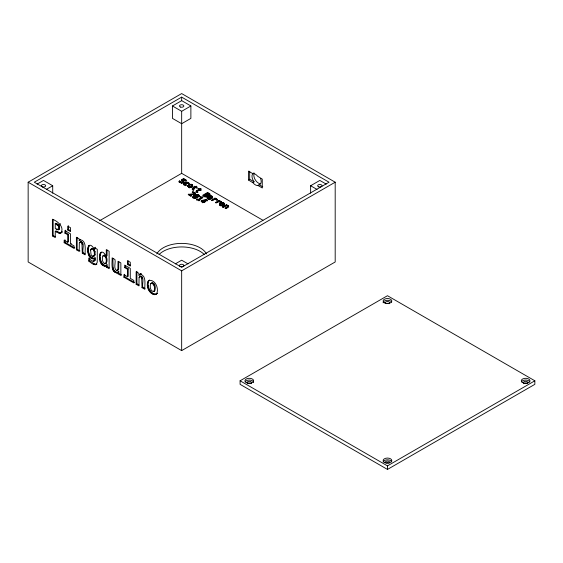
<?xml version="1.0" encoding="UTF-8"?>
<svg xmlns="http://www.w3.org/2000/svg" width="563" height="563" viewBox="0 0 563 563"><rect width="100%" height="100%" fill="white"/><g stroke="black" fill="none" stroke-linecap="round" stroke-linejoin="round"><path stroke-width="0.84" d="M209.865 194.108L209.007 195.002L207.627 194.882L207.909 195.206C207.515 197.564 203.954 196.388 202.793 195.227L207.613 192.44L209.619 193.686L209.865 195.199M209.598 198.535C200.808 195.03 217.571 198.584 209.795 195.966L210.386 195.621C213.75 195.924 212.54 198.866 209.661 199.189L209.063 198.845L209.598 198.535L209.598 199.422L209.063 199.731M197.852 196.128C190.238 196.044 195.185 199.14 197.852 196.128L197.852 197.015L196.959 197.606L196.959 196.719M107.061 250.021L107.061 255.848L106.287 256.292C98.856 242.949 96.245 265.764 105.112 266.137L107.061 264.744L107.061 266.602L109.18 267.826M100.538 252.59L101.305 252.147C99.004 256.517 100.298 264.638 105.879 265.694L105.112 266.137M95.443 264.772L96.885 264.138C93.993 266.017 90.924 262.647 88.757 261.049L88.757 258.044L90.397 259.747L93.155 261.422L95.084 260.317L95.224 257.847C85.33 263.948 85.477 234.855 94.457 249.282L95.224 248.839L95.224 247.234M94.739 258.347C89.003 258.424 86.829 249.599 89.489 245.348L88.722 245.792M148.132 281.106L149.498 280.043C143.466 284.16 150.877 298.629 157.422 293.26L155.318 294.674M148.906 280.663C146.521 285.842 149.955 294.041 156.085 294.231M194.291 193.179L193.89 194.573L194.291 193.179L192.138 192.173L192.792 191.793C198.317 193.003 191.87 195.833 189.428 194.516L189.428 195.403L190.906 196.255M118.019 271.957L116.991 272.978C110.228 271.943 112.375 262.358 112.121 257.882L114.965 259.522C115.964 262.717 112.889 269.023 117.069 270.712L117.906 269.67L118.019 261.281L120.855 262.921L120.855 275.455L118.019 273.815L118.019 271.957L118.786 271.514L118.786 273.372L121.622 275.011M117.069 270.712L118.673 269.227L118.786 261.64M144.916 288.453L142.798 287.236C141.806 284.041 144.86 277.735 140.687 276.046L139.068 277.538L138.955 285.905L136.14 284.28L136.14 271.746L138.955 273.372L138.955 275.251L140.75 273.787L138.955 275.251M90.601 250L91.016 254.462L91.649 255.588L93.268 256.517L94.675 255.686L95.091 254.743L95.091 251.71L93.219 248.438L91.649 248.67L90.601 250L92.416 248.227M93.268 256.517L94.317 255.187L94.317 252.154L93.268 249.606L91.649 248.67M93.887 261.352L94.457 258.29L95.224 257.847M58.404 229.817L58.967 228.24L58.404 226.016L55.258 223.652L55.258 228.55L56.434 229.225L58.404 229.817L59.594 228.874L59.171 225.573L56.026 223.208L55.258 223.652M207.219 198.415L208.69 197.444L208.69 196.557M191.877 185.452C184.791 190.308 191.181 180.793 191.849 186.501L191.04 187.24L191.04 186.353M191.849 186.501L191.828 185.297M222.906 204.749C215.516 206.593 225.995 200.224 222.906 204.749L222.906 205.636L223.715 204.897L223.145 204.193M207.205 195.375L206.663 196.74L207.226 195.234L205.882 194.2L203.982 195.291L203.982 196.177L205.291 196.881L205.291 195.994L203.982 195.291M207.226 195.234L207.107 196.41M199.133 195.509C198.422 197.55 193.679 199.302 193.018 196.6C194.073 194.65 199.246 192.989 199.133 196.396M183.728 181.293C185.136 185.706 180.223 175.565 185.621 180.695L186.283 180.315C185.544 178.823 181.758 178.316 181.898 180.399C184.643 182.166 180.23 183.095 179.759 180.899L179.069 181.3L179.069 182.187L179.759 181.786L179.759 180.899M192.279 189.548L194.854 187.88L194.854 186.993L192.398 188.492L192.412 189.154L193.644 189.942L194.115 189.668L193.179 188.689L195.445 187.338L196.797 188.119L197.261 187.852L195.91 187.071L195.91 187.958M196.381 190.794C195.6 194.073 196.966 189.977 198.838 190.181L198.838 189.295L196.269 191.279L197.627 192.243L198.099 191.969L197.149 191.371L197.465 190.773L199.429 189.64L200.78 190.421L201.244 190.153L199.893 189.372L199.893 190.259M183.925 183.538L183.897 184.981L184.101 183.264L185.691 182.349L187.592 182.313L189.196 183.418C188.408 184.157 187.704 182.067 186.409 182.715C184.207 182.342 184.643 186.62 184.889 183.489M183.855 184.706L185.227 183.397L187.592 183.2L187.592 182.313M60.635 233.195C65.111 227.572 57.574 220.949 52.401 219.225L52.401 235.932L55.258 237.579L55.258 231.323L56.026 230.879L59.664 232.674L61.402 232.751L58.897 233.117L55.258 231.323M209.042 193.264L208.964 195.157L208.866 193.827L207.733 193.13L206.41 193.89L206.41 194.777L208.036 195.509M198.31 195.502L194.355 196.206C195.741 193.285 201.026 196.051 196.698 196.783M208.043 197.585L209.626 197.12L210.879 197.796L210.879 198.683L209.218 199.133L209.218 198.246L208.141 197.796L208.029 196.705M208.043 198.465L208.739 197.916M194.193 194.326L194.179 192.919M187.655 185.72C191.68 191.73 195.551 180.329 187.655 185.72L187.655 186.606L189.935 185.283L189.935 184.397M219.514 204.116C223.546 210.126 227.41 198.725 219.514 204.116L219.422 205.256L221.35 203.799L221.35 202.912M102.86 255.989C101.91 258.417 102.149 261.816 104.303 263.533L105.126 263.751L106.527 262.9C107.505 260.479 107.23 257.066 105.07 255.349L104.254 255.13L102.86 255.989L104.303 255.792C106.463 257.509 106.738 260.922 105.76 263.343L105.126 263.751M85.168 253.962L83.057 252.745C82.057 249.55 85.119 243.244 80.945 241.548L79.327 243.047L79.214 251.415L76.392 249.782L76.392 237.248L79.214 238.881L79.214 240.76L80.389 239.627L79.214 240.76M80.094 242.604L80.945 241.548M150.793 283.597C149.603 286.208 150.117 290.733 153.305 291.592L154.769 290.768C155.951 288.165 155.437 283.632 152.249 282.781L150.793 283.597L151.56 283.154M154.002 291.212C155.184 288.608 154.67 284.076 151.482 283.224L152.249 282.781M193.911 197.514L193.806 197.916L193.813 196.846M156.655 293.703C159.23 288.566 155.099 279.058 148.731 280.487M193.179 188.689L193.165 189.956L193.482 189.358M197.163 190.991L197.149 192.257L197.465 191.659M118.378 272.203L118.786 271.514M183.362 179.027L183.362 179.914L181.772 180.899L181.807 179.843M196.747 194.446L196.747 195.333L193.932 196.529L192.961 197.775L193.018 196.6M61.972 232.371L62.387 231.71L61.62 232.153M183.784 181.877C182.574 183.425 180.076 182.736 179.069 181.3M227.016 205.031L226.417 204.686L226.417 205.572L227.016 205.917L227.016 205.031L226.467 205.34C229.915 204.826 228.318 208.296 225.566 208.373L224.968 208.029C230.739 205.981 225.629 204.39 223.391 207.121L222.8 206.776L222.8 207.663L225.693 205.988M227.783 205.425L227.593 207.353L227.593 206.466M220.26 205.312L220.52 204.96M106.534 265.391L107.061 264.744M93.972 258.79L94.457 258.29M96.118 264.582L97.223 262.267L97.3 249.318L94.457 247.678L94.457 249.282M183.411 180.399L182.708 180.934L183.728 182.173M211.343 197.529L211.343 198.415L211.716 196.733M103.627 255.546L104.254 255.13M105.893 263.308L106.527 262.9M94.675 255.686L92.452 256.299M28.15 182.208L181.666 93.571L335.189 182.208L335.189 261.978L181.666 350.608L28.15 261.978L28.15 182.208L181.666 270.838L335.189 182.208M181.666 97.117L34.294 182.208L181.666 267.291L329.045 182.208L181.666 97.117L181.666 100.622L190.878 105.978L190.878 118.392L181.666 123.705L172.461 118.392L172.461 105.978L181.666 100.664M37.123 184.115L43.499 180.434L52.711 185.748L52.711 193.193M46.335 189.428L52.711 185.748M172.461 105.978L181.666 111.298L190.878 105.978M56.434 224.327L57.201 223.884M57.63 225.151L58.397 224.707M59.868 224.229L60.635 223.785M58.404 226.016L59.171 225.573M58.826 227.009L59.594 226.565M56.434 229.225L57.201 228.782M58.967 228.24L59.734 227.797M57.63 229.781L58.397 229.338M58.826 229.317L59.594 228.874M56.321 231.942L57.095 231.499M52.401 235.932L53.168 235.489L55.315 236.727M58.897 233.117L59.664 232.674M59.868 233.293L60.635 232.85M67.701 229.957L70.544 231.597L70.544 227.776L67.701 226.136L67.701 229.957L68.468 229.514L70.6 230.746M64.921 233.145L65.688 232.702L68.468 234.307L68.468 241.801L67.701 242.245L64.161 240.204L64.161 242.723L74.07 248.438L74.07 245.925L70.544 243.885L70.544 233.87L64.921 230.626L64.921 233.145L67.701 234.75L68.468 234.307M99.623 220.71L181.666 173.341L262.956 220.274M64.161 242.723L64.935 242.28L74.837 247.994M70.544 243.885L71.311 243.441M79.657 242.287L81.628 241.745M80.861 242.189L81.515 242.716L82.282 242.273M79.622 240.07L80.242 239.739C87.005 240.767 84.851 250.345 85.104 254.814L82.289 253.188L81.952 243.406L82.719 242.963M82.205 244.335L82.972 243.892M76.392 249.782L77.159 249.339L79.981 250.971M88.243 246.46L89.01 246.017M87.898 247.368L88.665 246.925M195.91 187.071L196.937 186.48L193.883 186.437L194.854 186.993M87.694 248.508L88.461 248.065M193.883 187.324L196.937 187.366M87.624 249.881L88.391 249.437M82.289 253.188L83.057 252.745M91.016 249.057L91.783 248.614M87.694 251.281L88.461 250.838M92.452 248.881L93.219 248.438M193.89 193.686L188.169 194.418L191.096 196.107L191.645 195.79L189.428 194.516M200.921 189.668L200.921 188.781L200.322 188.436L199.295 189.027L198.331 188.471L197.866 188.739L198.838 189.295M87.898 252.611L88.665 252.168M93.268 249.606L94.035 249.163M88.243 253.878L89.01 253.434M199.893 189.372L200.921 188.781M93.908 250.732L94.675 250.289M198.331 188.471L198.331 189.358L199.295 189.914L200.322 189.323L200.322 188.436M88.722 255.067L89.489 254.624M94.317 252.154L95.091 251.71M89.313 256.144L90.087 255.701M90.01 257.066L90.777 256.622M94.317 255.187L95.091 254.743M90.791 257.833L91.565 257.39M100.08 253.266L100.847 252.822M91.678 258.452L92.445 258.009M99.757 254.209L100.524 253.765M88.757 261.049L89.524 260.606L89.524 258.354M92.592 258.867L93.359 258.424M201.716 198.289L201.716 197.402L198.07 199.506L197.057 198.922L196.515 199.239L199.175 200.773L199.717 200.456L198.718 199.879L198.718 200.766M93.352 258.98L94.12 258.537M99.56 255.405L100.327 254.962M202.793 196.107L207.613 193.327L207.613 192.44M196.515 200.125L197.057 199.809L197.057 198.922M94.457 259.642L95.224 259.198M198.718 199.879L202.983 197.423L200.541 196.677L199.914 197.043L201.716 197.402M200.991 198.711L198.07 200.393L198.07 199.506M93.155 261.422L93.922 260.979M94.317 260.76L95.084 260.317M99.56 258.382L100.327 257.938M104.303 255.792L105.07 255.349M203.144 201.737L201.997 202.406L202.645 202.779L203.799 202.117L204.439 202.483L204.967 202.18L204.327 201.807L207.473 199.992L206.712 199.555L201.104 200.562L203.144 201.737L203.144 202.624M105.126 256.524L105.893 256.081M99.757 259.796L100.524 259.353M201.104 201.448L201.723 201.09L201.723 200.203M93.528 264.336L94.295 263.892L96.21 264.329M105.76 257.664L106.527 257.221M100.073 261.105L100.84 260.662M202.159 200.555L203.679 201.434L206.227 199.964L206.227 200.85L203.679 202.321L202.159 201.441L202.159 200.555L206.227 199.964M94.577 264.687L95.344 264.244M209.218 198.246L210.879 197.796M260.578 178.478A6.517 3.758 60 0 1 259.846 184.481L257.664 185.48A6.517 3.758 60 0 1 253.054 182.82L248.452 179.991L248.452 171.124L252.857 173.671L254.089 172.961M100.524 262.316L101.291 261.872M101.087 263.4L101.861 262.956M214.897 198.852L215.608 198.443L215.01 198.099L211.392 200.189L211.991 200.534L215.087 199.084L216.825 200.013L217.431 199.661L216.438 198.88L214.897 198.852L214.897 199.738L215.608 199.33L215.01 198.985L212.117 200.66M101.762 264.321L102.529 263.878M248.452 179.991L249.676 179.28L254.089 181.828L252.857 182.539M104.303 263.533L105.07 263.09M102.536 265.089L103.303 264.652M103.409 265.708L104.183 265.264M104.324 266.095L105.091 265.652M218.88 201.153L219.591 200.745L218.993 200.4L215.376 202.49L215.974 202.835L219.07 201.385L220.809 202.307L221.414 201.955L220.422 201.181L218.88 201.153L218.88 202.04L219.591 201.631M216.101 202.954L218.993 201.287L218.993 200.4M106.287 265.187L106.287 267.045L107.061 266.602M112.319 268.192L113.093 267.749L112.889 258.255M112.572 269.142L113.339 268.699L113.093 267.749M112.917 270.008L113.684 269.564L113.339 268.699M222.8 206.776L226.417 204.686M113.36 270.782L114.127 270.339L116.02 272.098L117.758 272.534L116.991 272.978M113.895 271.465L114.662 271.021M117.906 269.67L118.673 269.227M127.442 264.455L130.285 266.095L130.285 262.267L127.442 260.627L127.442 264.455L128.216 264.012L130.342 265.236M114.528 272.049L115.295 271.605M225.714 208.479L227.213 207.62L227.213 206.734M115.253 272.541L116.02 272.098M124.662 267.636L125.429 267.193L128.216 268.797L128.216 276.299L127.442 276.743L123.909 274.695L123.909 277.214L133.811 282.936L133.811 280.416L130.285 278.382L130.285 268.361L124.662 265.117L124.662 267.636L127.442 269.241L128.216 268.797M116.196 272.942L116.963 272.506M118.019 273.815L118.786 273.372M123.909 277.214L124.676 276.771L134.578 282.492M139.364 274.561L141.552 273.822M139.068 277.538L139.835 277.095M139.399 276.785L141.376 276.243M140.602 276.686L141.257 277.207L142.024 276.764M140.785 274.265C146.739 276.51 144.424 284.66 144.853 289.305L142.031 287.679L141.693 277.904L142.46 277.46M141.946 278.826L142.713 278.382M136.14 284.28L136.908 283.836L139.019 285.054M175.29 263.885L181.666 260.205L188.049 263.885M310.628 193.193L310.628 185.748L319.833 180.434L326.216 184.115M147.71 281.986L148.477 281.542M147.457 283.119L148.224 282.675M142.031 287.679L142.798 287.236M147.457 285.99L148.224 285.547M152.39 283.485L153.157 283.041M147.71 287.419L148.477 286.975M153.305 284.273L154.072 283.829M148.132 288.791L148.906 288.347M154.002 285.448L154.769 285.005M148.731 290.1L149.498 289.656M149.469 291.303L150.237 290.86M150.328 292.352L151.095 291.908M151.299 293.246L152.066 292.802M152.39 293.985L153.157 293.541M153.481 294.505L154.255 294.062M154.459 294.738L155.226 294.294M240.091 380.792L387.471 295.709L534.85 380.792L534.85 384.339L387.471 469.429L240.091 384.339L240.091 380.792L387.471 465.882L534.85 380.792M118.35 269.98L117.153 270.071M140.166 276.342L140.687 276.046M153.305 291.592L154.769 290.768M205.291 195.994L206.663 195.854M181.166 182.173L181.166 183.059L182.138 183.116L182.56 182.067M193.932 195.642L194.073 198.225L196.023 198.077L196.023 197.191M252.857 173.671L253.054 173.608A6.517 3.758 60 0 1 257.664 176.268L262.267 179.104L262.267 187.965L257.854 185.424M188.957 186.74L188.957 187.627L189.478 187.725L190.378 187.556L190.378 186.67M209.105 199.457L209.598 199.422M184.671 183.869L185.171 184.573L186.571 184.931L185.255 185.128L183.855 183.819M206.41 193.89C206.881 194.538 209.239 195.108 208.866 193.827M201.139 197.69L202.328 197.93L202.328 197.043M197.704 195.347L199.063 196.128L199.063 195.241M207.62 194.538L207.627 195.769L208.106 195.917M212.61 197.845L210.386 196.508L210.386 195.621M224.538 203.82L224.538 204.707L223.096 203.693L223.096 202.807M197.782 195.84L198.31 196.388M217.241 199.351L217.241 200.238L216.438 199.766L216.438 198.88M195.101 193.883L193.686 192.919L193.686 192.032M228.564 206.818L227.368 206.206L227.368 205.319M208.113 197.374L208.141 198.683L208.662 199.006L208.662 198.12M192.673 185.424L192.68 186.557L191.23 185.297L191.23 184.411M184.938 180.16L186.283 181.202M94.295 263.892L89.524 260.606M310.628 185.748L317.004 189.428M259.086 184.713L262.759 186.832M207.473 200.878L206.712 200.442L206.712 199.555M106.287 267.045L109.123 268.678L109.123 251.267L106.287 249.634L106.287 256.292M184.812 180.674L185.311 181.075L185.304 179.456M184.777 182.736L185.171 185.459L185.171 184.573M208.493 194.453L209.021 194.939M211.35 197.36L211.85 197.866L211.857 196.177M209.042 194.151L209.865 194.995M182.56 181.976L182.827 182.743L182.834 181.392M207.627 195.769L207.909 196.093L207.909 195.206M191.828 186.184L191.631 184.537M220.232 205.474L220.4 204.89M254.089 181.828L253.329 180.716A6.517 3.758 60 0 1 253.329 173.2M141.257 277.207L141.693 277.904M81.515 242.716L81.952 243.406M113.684 269.564L114.127 270.339M207.226 196.121L207.064 194.946M179.759 181.786L179.921 182.109L179.921 181.223M387.471 465.882L387.471 469.429M249.676 171.222L249.676 179.28M228.564 205.931L228.641 206.994M228.409 205.762L228.409 206.649M228.17 205.601L228.17 206.487M224.426 203.574L224.426 204.46M224.208 203.342L224.208 204.228M223.884 203.123L223.884 204.01M223.687 203.693L223.715 204.897M223.567 203.553L223.567 204.432M223.497 202.933L223.497 203.82M223.455 204.369L223.455 205.256M223.377 203.412L223.377 204.299M222.681 202.743L222.681 203.63M222.244 202.743L222.244 203.623M222.244 205.066L222.244 205.952M221.801 202.8L221.801 203.679M221.224 201.645L221.224 202.532M220.865 201.378L220.865 202.265L220.422 201.181M220.893 203.088L220.893 203.975M220.59 205.023L220.59 205.91M220.436 203.327L220.436 204.214M220.26 204.425L220.281 205.629M220.027 203.595L220.027 204.475M219.929 201.075L219.929 201.962M219.718 203.855L219.718 204.742M219.408 201.068L219.408 201.955M216.882 199.084L216.882 199.971M215.946 198.774L215.946 199.661M215.425 198.767L215.425 199.654M215.01 198.099L215.01 198.985M212.61 196.959L212.61 198.113M212.49 196.698L212.49 197.585M212.237 196.438L212.237 197.324M211.442 197.472L211.442 198.359M211.209 195.875L211.209 196.761M210.745 197.873L210.745 198.76M210.548 197.064L210.548 197.951L209.781 197.599L209.781 196.712M210.14 198.141L210.14 199.028M209.781 193.897L209.781 194.784M209.619 193.686L209.619 194.573M209.52 198.253L209.52 199.133M209.408 196.607L209.408 197.493M209.042 196.557L209.042 197.444M208.936 198.204L208.936 199.091M208.409 198.887L208.352 196.607M207.719 196.853L207.719 197.74M207.332 197.177L207.332 198.056M207.24 197.346L207.261 198.591M207.17 194.334L207.17 195.22M206.213 196.044L206.213 196.93M205.762 196.093L205.762 196.98M204.756 195.741L204.756 196.628M204.221 196.051L204.221 196.937M203.679 201.434L203.679 202.321M199.295 189.027L199.295 189.914M198.901 196.1L198.901 196.987M198.866 194.988L198.866 195.875M198.542 194.756L198.542 195.642M198.197 195.185L198.253 196.571M198.141 194.573L198.141 195.46M198.021 195.058L198.021 195.945M197.43 191.582L197.43 192.469M197.057 191.181L197.057 192.067M196.874 190.428L196.874 191.314M196.339 186.135L196.339 187.022M196.262 190.963L196.269 192.166M196.22 194.552L196.22 195.438M195.671 194.728L195.671 195.614M195.312 186.726L195.312 187.613M195.164 193.222L195.164 194.108M195.241 197.451L195.241 198.338M195.101 192.996L195.051 194.552M195.094 194.974L195.094 195.861M194.946 192.771L194.946 193.658M194.904 197.5L194.904 198.387M194.714 192.56L194.714 193.447M194.594 197.5L194.594 198.387M194.488 195.298L194.488 196.184M194.348 186.17L194.348 187.057M194.404 192.349L194.404 193.236M194.312 197.444L194.312 198.331M194.073 197.339L194.073 198.225M193.609 193.813L193.609 194.699M193.503 195.98L193.503 196.867M193.447 189.281L193.447 190.167M193.2 196.297L193.2 197.184M193.074 188.886L193.074 189.766M193.032 197.156L193.032 198.042M192.891 188.126L192.891 189.013M192.792 191.793L192.792 192.68M192.56 185.178L192.588 186.817M192.342 184.946L192.342 185.832M192.398 188.492L192.412 190.041L192.279 188.661M192.018 184.727L192.018 185.614M192.082 186.452L192.082 187.338M191.589 185.973L191.589 186.86M189.766 186.825L189.766 187.711M189.485 184.516L189.485 185.403M189.478 186.839L189.478 187.725M189.203 185.29L189.203 186.177M189.21 186.81L189.21 187.697M189.034 184.692L189.034 185.579M188.908 183.003L188.908 183.89L188.464 182.672M188.718 194.101L188.718 194.988M188.57 184.931L188.415 187.233L188.394 186.029M188.162 185.199L188.162 186.079M188.035 182.461L188.035 183.348M187.852 185.459L187.852 186.346M187.127 182.229L187.127 183.116M186.649 182.208L186.649 183.095M186.163 182.243L186.163 183.13M185.825 179.836L185.825 180.723M185.818 184.84L185.818 185.727M185.691 182.349L185.691 183.235M185.403 183.102L185.403 183.988M185.487 184.734L185.487 185.614M185.227 182.511L185.227 183.397M185.086 179.97L185.086 180.857M184.931 184.411L184.931 185.297M184.558 179.14L184.558 180.026M184.382 182.996L184.382 183.883M184.171 179.055L184.171 179.942M184.101 183.264L184.101 184.15M183.763 179.02L183.763 179.907M183.348 180.836L183.348 181.722M183.081 180.589L183.081 181.476M182.982 179.09L183.017 180.554M182.778 179.857L182.806 181.173M182.63 179.203L182.63 180.09M182.292 179.365L182.292 180.251M182.292 180.843L182.292 181.729M182.138 182.236L182.138 183.116M181.905 179.674L181.905 180.561M181.666 111.298L181.666 173.341M181.666 182.264L181.666 183.151M181.666 270.838L181.666 350.608M180.674 181.948L180.674 182.834M180.364 181.743L180.364 182.63L180.118 181.504M136.908 271.303L136.908 283.836M128.216 260.95L128.216 264.012M127.442 269.241L127.442 276.743M125.429 265.518L125.429 267.193M124.676 274.251L124.676 276.771M77.159 237.642L77.159 249.339M68.468 225.693L68.468 229.514M67.701 234.75L67.701 242.245M65.688 230.183L65.688 232.702M64.935 239.761L64.935 242.28M53.168 219.661L53.168 235.489M260.732 183.707A6.517 3.758 60 0 1 255.623 180.371A6.517 3.758 60 0 1 253.976 173.826M156.817 253.913A26.053 15.039 0 0 1 181.666 243.392A26.053 15.039 0 0 1 206.515 253.913M159.104 254.455A26.053 15.039 0 0 1 204.228 254.455M523.759 383.713A2.175 1.253 0 0 1 527.172 383.452A2.175 1.253 0 0 1 526.722 383.656M247.424 383.713A2.175 1.253 0 0 1 251.182 383.713M386.387 463.025A2.175 1.253 0 0 1 388.554 463.025M383.129 302.795A4.342 2.505 0 0 1 386.908 300.311A4.342 2.505 0 0 1 391.665 302.148M524.554 383.656A2.175 1.253 0 0 1 523.759 381.939A2.175 1.253 0 0 1 526.722 381.482A2.175 1.253 0 0 1 527.517 383.192M521.444 381.918A4.342 2.505 0 0 1 525.638 380.06A4.342 2.505 0 0 1 529.832 381.918M248.22 383.656A2.175 1.253 0 0 1 247.643 381.763A2.175 1.253 0 0 1 250.971 381.763A2.175 1.253 0 0 1 250.387 383.656M245.109 381.918A4.342 2.505 0 0 1 249.873 380.081A4.342 2.505 0 0 1 253.646 382.566M385.592 462.962A2.175 1.253 0 0 1 387.471 461.083A2.175 1.253 0 0 1 389.35 462.962M383.15 462.11A4.342 2.505 0 0 1 387.295 459.83A4.342 2.505 0 0 1 391.749 461.906M389.005 303.682A2.175 1.253 0 0 0 385.936 303.682A2.175 1.253 0 0 1 385.936 301.909A2.175 1.253 0 0 1 389.005 301.909A2.175 1.253 0 0 1 389.005 303.682M384.402 302.795A4.342 2.505 0 0 0 391.665 301.677A4.342 2.505 0 0 0 386.345 298.601A4.342 2.505 0 0 0 384.402 302.795M522.57 382.566A4.342 2.505 0 0 0 529.832 381.447A4.342 2.505 0 0 0 524.512 378.371A4.342 2.505 0 0 0 522.57 382.566M384.972 462.617A4.342 2.505 0 0 0 391.799 460.787A4.342 2.505 0 0 0 385.648 458.289A4.342 2.505 0 0 0 384.972 462.617M246.235 382.566A4.342 2.505 0 0 0 253.498 381.447A4.342 2.505 0 0 0 248.177 378.371A4.342 2.505 0 0 0 246.235 382.566M318.749 186.839A2.175 1.253 0 0 0 322.008 185.748A2.175 1.253 0 0 0 318.749 184.664A2.175 1.253 0 0 0 318.749 186.839M180.582 107.069A2.175 1.253 0 0 0 183.841 105.978A2.175 1.253 0 0 0 180.582 104.894A2.175 1.253 0 0 0 180.582 107.069M180.582 266.609A2.175 1.253 0 0 0 183.841 265.518A2.175 1.253 0 0 0 180.582 264.434A2.175 1.253 0 0 0 180.582 266.609M42.415 186.839A2.175 1.253 0 0 0 45.673 185.748A2.175 1.253 0 0 0 42.415 184.664A2.175 1.253 0 0 0 42.415 186.839"/></g></svg>
